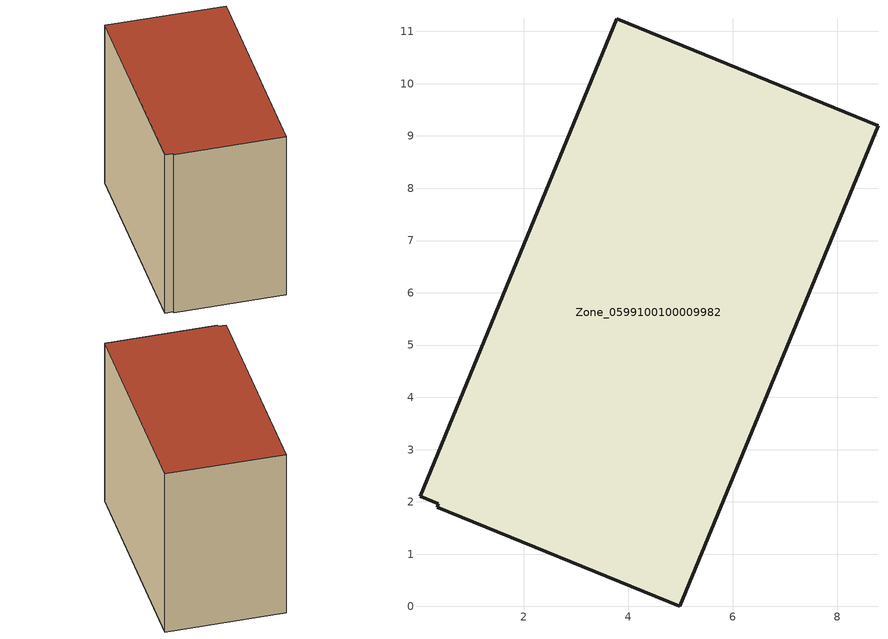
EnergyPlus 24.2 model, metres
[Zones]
Zone_0599100100009982
 floor ground (C_G): 0.34,1.9 0.37,1.96 0.03,2.1 3.78,11.25 8.78,9.2 4.99,0 z0
 wall outside (C_F): 4.99,0 8.78,9.2 3.78,11.25 0.03,2.1 0.37,1.96 0.34,1.9 4.99,0 z0:8.39
 roof outside (C_R): 0.37,1.96 0.34,1.9 4.99,0 8.78,9.2 3.78,11.25 0.03,2.1 z8.39
[BUILDING]
Pand.0599100100009982: North Axis=0; Terrain=City; Loads Convergence Tolerance Value=0.04; Temperature Convergence Tolerance Value=0.4; Solar Distribution=FullExterior; Maximum Number of Warmup Days=25; Minimum Number of Warmup Days=1
[Site:Location]
Rotterdam.The.Hague.AP_ZH_NLD Design_Conditions: Latitude=51.96; Longitude=4.45; Time Zone=1; Elevation=-4.5
[SITE:GROUNDTEMPERATURE:BUILDINGSURFACE]
18, 18, 18, 18, 18, 18, 18, 18, 18, 18, 18, 18
[MATERIAL] Thermal Absorptance=0.9; Solar Absorptance=0.7; Visible Absorptance=0.7
Name | Roughness | Thickness | Conductivity | Density | Specific Heat
G.TI.2015-2018 | MediumSmooth | 0.15 | 0.0428571 | 540 | 1210
F.TI.2015-2018 | Rough | 0.3 | 0.0666667 | 1920 | 840
R.TI.2015-2018 | MediumRough | 0.2 | 0.0333333 | 1500 | 1000
[CONSTRUCTION]
C_G: G.TI.2015-2018
C_F: F.TI.2015-2018
C_R: R.TI.2015-2018
[ZONE]
Zone_0599100100009982: Type=1; Multiplier=1; Ceiling Height=Autocalculate; Volume=Autocalculate; Floor Area=autocalculate; Part of Total Floor Area=Yes
[ZONEINFILTRATION:DESIGNFLOWRATE]
Infil_Zone_0599100100009982: Zone or ZoneList or Space or SpaceList=Zone_0599100100009982; Schedule=AlwaysOn; Design Flow Rate Calculation Method=Flow/Area; Flow Rate per Floor Area=0.0015; Constant Term Coefficient=1; Temperature Term Coefficient=0; Velocity Term Coefficient=0; Velocity Squared Term Coefficient=0
[HVACTEMPLATE:ZONE:IDEALLOADSAIRSYSTEM]
Zone_0599100100009982: Maximum Heating Supply Air Temperature=50; Minimum Cooling Supply Air Temperature=13; Maximum Heating Supply Air Humidity Ratio=0.0156; Minimum Cooling Supply Air Humidity Ratio=0.0077; Heating Limit=NoLimit; Cooling Limit=NoLimit; Dehumidification Control Type=ConstantSensibleHeatRatio; Cooling Sensible Heat Ratio=0.7; Dehumidification Setpoint=60; Humidification Control Type=None; Humidification Setpoint=30; Outdoor Air Method=None; Outdoor Air Flow Rate per Person=0.00944; Outdoor Air Flow Rate per Zone Floor Area=0; Outdoor Air Flow Rate per Zone=0; Demand Controlled Ventilation Type=None; Outdoor Air Economizer Type=NoEconomizer; Heat Recovery Type=None; Sensible Heat Recovery Effectiveness=0.7; Latent Heat Recovery Effectiveness=0.65
[ZONECONTROL:THERMOSTAT]
ThermostatControl_Zone_0599100100009982: Zone or ZoneList=Zone_0599100100009982; Control Type Schedule=DualSetpointControlType; Control 1=Thermostat_Zone_0599100100009982; Temperature Difference Between Cutout And Setpoint=0
[THERMOSTATSETPOINT:DUALSETPOINT]
Thermostat_Zone_0599100100009982: Heating Setpoint Temperature Schedule=HeatingSetpoint_Zone_0599100100009982; Cooling Setpoint Temperature Schedule=CoolingSetpoint_Zone_0599100100009982
[SCHEDULE:COMPACT]
HeatingSetpoint_Zone_0599100100009982: Through: 12/31, For: AllDays, Until: 24:00, 21
CoolingSetpoint_Zone_0599100100009982: Through: 12/31, For: AllDays, Until: 24:00, 24
DualSetpointControlType: Through: 12/31, For: AllDays, Until: 24:00, 4
AlwaysOn: Through: 12/31, For: AllDays, Until: 24:00, 1
